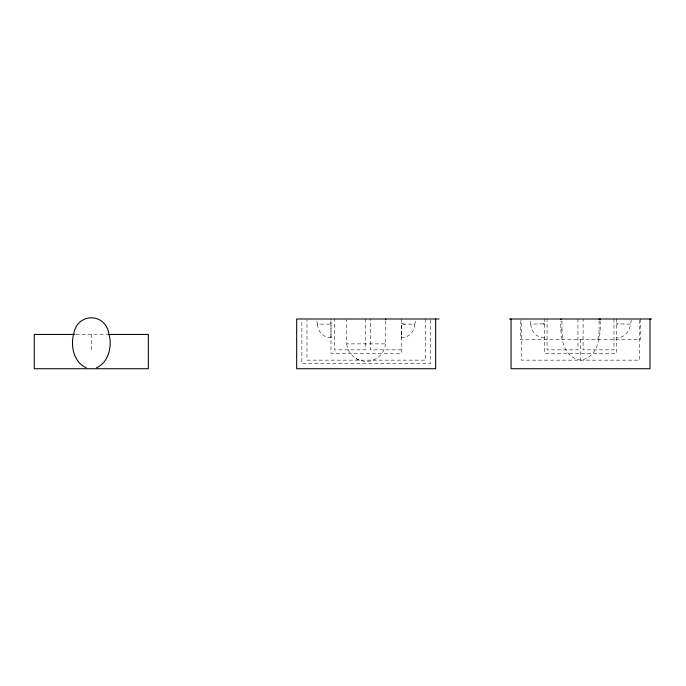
<?xml version="1.0" encoding="UTF-8"?>
<svg xmlns="http://www.w3.org/2000/svg" width="686" height="686" viewBox="0 0 686 686"><rect width="100%" height="100%" fill="white"/><g stroke="black" fill="none" stroke-linecap="round" stroke-linejoin="round"><path stroke-width="0.51" stroke-dasharray="3.43 2.57" d="M317.609 324.135C317.412 331.312 323.912 338.138 330.995 337.761L331.004 324.135L317.429 324.135L316.649 320.019M331.004 320.551L330.824 323.989M414.687 324.135C414.876 331.312 408.376 338.138 401.293 337.761L401.301 324.169L414.85 324.135L415.673 319.848M600.078 320.919C601.202 335.308 598.166 357.835 580.528 360.116C562.889 357.835 559.845 335.308 560.968 320.919M631.197 320.019C630.931 328.38 626.198 338.121 616.543 337.855M543.252 323.886L530.81 324.126L529.618 318.99M560.968 329.28L561.971 329.28A44.539 44.539 0 0 0 563.146 339.57M597.909 339.57A44.539 44.539 0 0 0 599.067 329.28L600.078 329.28M75.872 334.425L106.784 334.425M401.301 349.86L370.431 349.86L370.431 318.99M630.245 324.126L617.803 323.886M544.513 337.855C537.172 337.966 530.681 331.475 530.793 324.135M355.923 358.512C361.059 361.522 367.422 362.242 373.021 360.15A19.551 19.551 0 0 0 385.592 343.883M401.293 335.823L401.293 337.761M330.995 335.823L330.995 337.761M640.553 318.99L640.553 339.57L520.494 339.57L520.494 318.99M639.695 320.045L639.695 360.15L521.351 360.15L521.351 320.045M616.543 318.99L616.543 353.29L544.513 353.29L544.513 318.99M613.97 318.99L613.97 349.86L583.1 349.86L583.1 318.99M599.084 320.919L599.084 329.28M580.528 339.57L580.528 360.116M577.955 318.99L577.955 349.86L547.085 349.86L547.085 318.99M561.971 321.048L561.971 329.28M430.474 320.053L430.474 363.58L301.866 363.58L301.866 320.053M425.311 318.99L425.311 360.15L306.976 360.15L306.976 320.045M401.301 318.99L401.293 353.29L330.995 353.29L330.995 318.99M385.695 320.919L385.695 343.883L346.584 343.883L346.584 320.019M365.286 318.99L365.286 349.86L334.416 349.86L334.416 318.99M91.324 334.425L91.324 351.575M616.543 323.466A12.751 5.317 0 0 1 617.897 323.5M543.149 323.5A12.751 5.317 0 0 1 544.513 323.466M543.406 324.478A12.751 4.33 -0.3 0 1 544.513 324.461M616.543 324.461A12.751 4.33 0.3 0 1 617.649 324.478M401.301 323.689A9.047 6.757 -1.4 0 1 403.136 323.783M359.267 360.15A19.551 19.551 0 0 1 346.696 343.883M403.514 323.895A7.64 6.268 -4 0 1 403.943 323.972M404.286 324.006A3.593 3.387 -23.7 0 1 404.809 324.169"/><path stroke-width="1.03" d="M73.462 334.725C70.504 346.584 74.002 362.371 86.136 367.73M73.788 333.533C77.501 312.567 105.147 312.567 108.868 333.533M96.52 367.73C108.654 362.371 112.152 346.584 109.185 334.725M439.031 318.99L296.686 318.99L296.686 368.725L435.644 368.725L435.644 318.99M509.346 318.99L651.7 318.99M74.808 334.425L34.3 334.425L34.3 368.725L148.347 368.725L148.347 334.425L107.848 334.425M649.985 318.99L649.985 368.725L511.061 368.725L511.061 318.99M600.078 318.99L600.078 319.633M599.084 318.99L599.084 319.633M560.968 318.99L560.968 319.633M385.695 318.99L385.695 319.633"/></g></svg>
